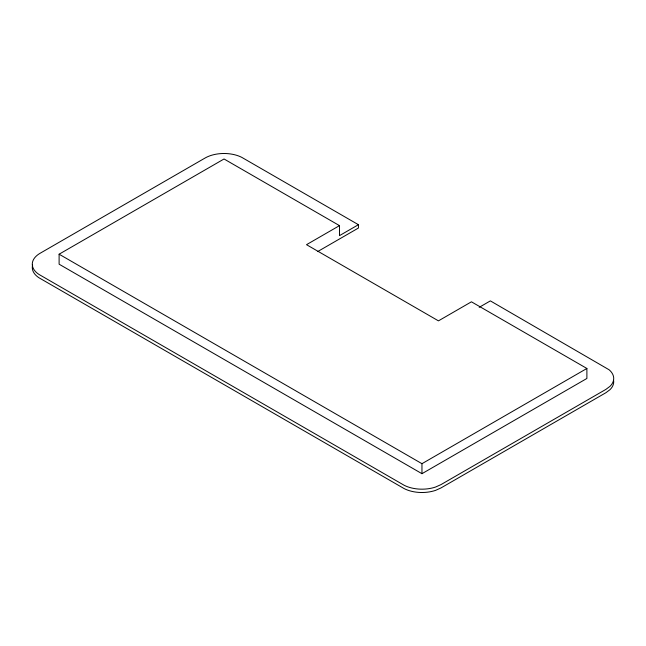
<?xml version="1.0" encoding="UTF-8"?>
<svg xmlns="http://www.w3.org/2000/svg" width="646" height="646" viewBox="0 0 646 646"><rect width="100%" height="100%" fill="white"/><g stroke="black" fill="none" stroke-linecap="round" stroke-linejoin="round"><path stroke-width="0.97" d="M339.489 225.632L306.511 244.681L438.448 320.86L471.435 301.811L586.891 368.47L586.891 378.467L421.959 473.688L59.109 264.198L59.109 254.201L224.041 158.981L339.489 225.632L339.489 235.637L358.425 224.703L358.425 228.038L317.759 251.52M479.179 307.343L490.371 300.883L609.073 369.762A26.825 15.488 0 0 1 609.977 386.348L605.859 389.417L440.927 484.637L435.614 487.019A26.817 15.48 0 0 1 404.218 485.308L38.986 274.445A26.825 15.488 0 0 1 40.141 253.248L205.073 158.028A26.825 15.488 0 0 1 241.782 157.366L358.425 224.703M59.109 254.201L421.959 463.691L586.891 368.47M421.959 463.691L421.959 473.688M32.615 265.11A26.825 15.488 0 0 0 38.986 277.772L404.218 488.634A26.817 15.48 0 0 0 435.614 490.354L440.927 487.972L605.859 392.752L609.977 389.683A26.825 15.488 0 0 0 613.595 380.341"/></g></svg>
